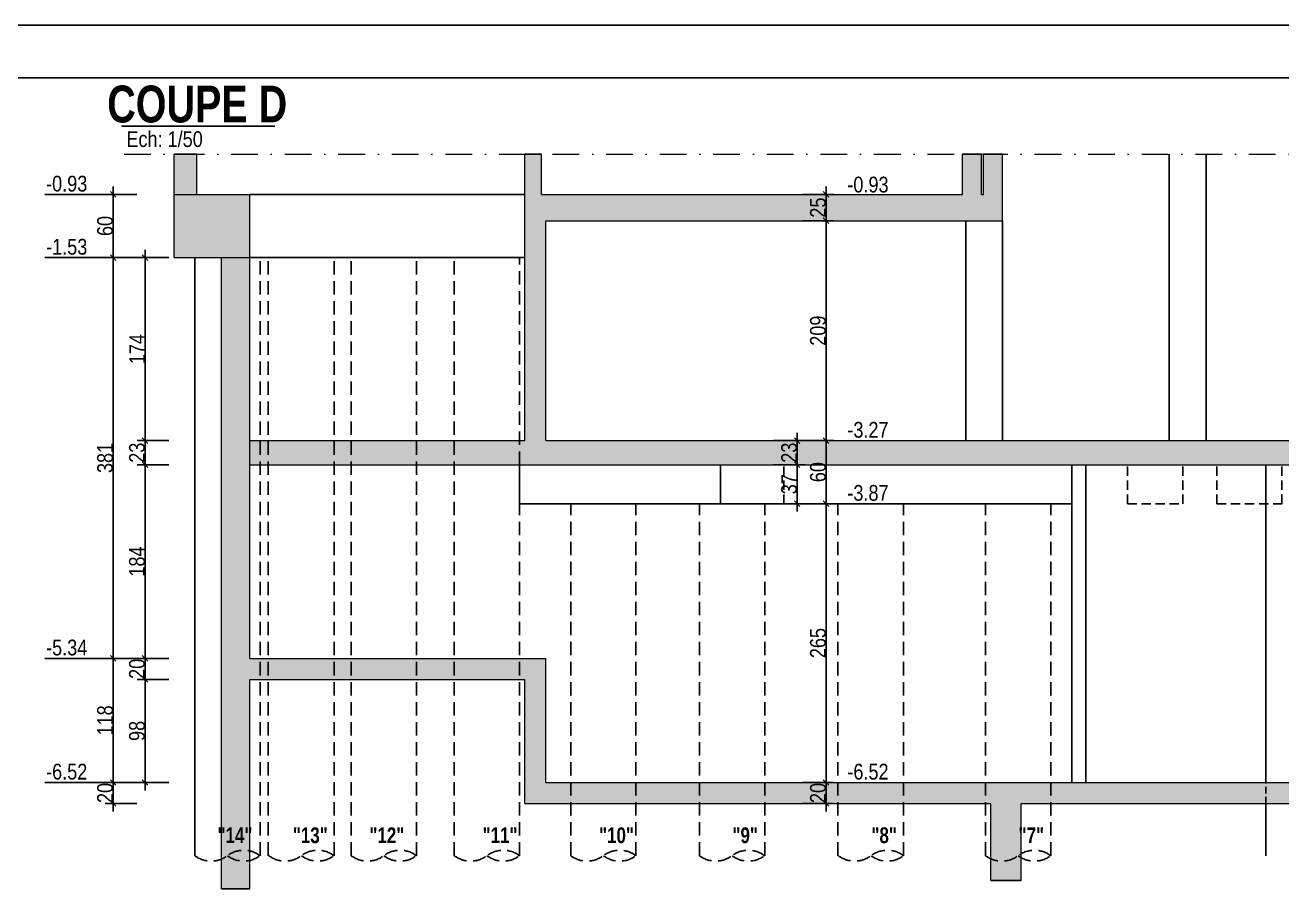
# Model space of a CAD drawing. Header units: millimetres. Extents: x 2049 to 26244, y -43633 to -34245.
# Drawn here: x 4544 to 5738, y -40254 to -39433 of the extents above; entities that cross this region are included whole.
import ezdxf
from ezdxf.enums import TextEntityAlignment as Align

# ---------------------------------------------------------------- set-up
doc = ezdxf.new("R2010")
doc.units = ezdxf.units.MM
doc.linetypes.add('CACHEX2', pattern=[19.05, 12.7, -6.35])
doc.linetypes.add('TIRETPTX2', pattern=[50.8, 25.4, -12.7, 0, -12.7])
for name, color, linetype in [('01-Cad  2', 1, 'Continuous'), ('01_cote_gen', 4, 'Continuous'), ('01_murs_sup', 2, 'CACHEX2'), ('01_poch_BN', 9, 'Continuous'), ('01_texte', 230, 'Continuous'), ('AA_COTES', 2, 'Continuous')]:
    doc.layers.add(name, color=color, linetype=linetype)
doc.layers.add('01_murs_coup', color=5, linetype='Continuous', lineweight=60)
doc.layers.add('01_tram_axes', color=2, linetype='TIRETPTX2', lineweight=9)
doc.styles.add('ARIAL NA', font='ARIALN.TTF')
doc.styles.add('impact', font='impact.ttf')
doc.styles.add('STYLE2', font='ARIALN.TTF')
doc.dimstyles.new('JB50', dxfattribs={"dimscale": 0.1, "dimtxt": 150, "dimasz": 15, "dimexe": 0.1, "dimexo": 0.1, "dimgap": 0.09, "dimtad": 1, "dimdec": 1, "dimdsep": 46, "dimtxsty": 'STYLE2', "dimblk1": 'BOND_G', "dimblk2": 'BOND_D', "dimsah": 1, "dimcen": 1.5, "dimdle": 0.01, "dimse1": 1, "dimse2": 1, "dimclrd": 4, "dimclre": 2, "dimclrt": 6, "dimazin": 2, "dimtfac": 2.333333, "dimtdec": 1, "dimtix": 1, "dimtmove": 2, "dimatfit": 3, "dimldrblk": 'BOND_G', "dimfxl": 1, "dimtolj": 1, "dimtzin": 0, "dimarcsym": 0})

# ---------------------------------------------------------------- blocks, each defined once
blk = doc.blocks.new('BOND_G')
at = {"layer": 'AA_COTES', "color": 0}
for p, q in [((0, -5), (0, 15)), ((5, 0), (-5, 0)), ((1.77, 1.77), (-1.77, -1.77))]:
    blk.add_line(p, q, dxfattribs=at)
blk = doc.blocks.new('BOND_D')
at = {"layer": 'AA_COTES', "color": 0}
for p, q in [((5, 0), (-5, 0)), ((-1.77, -1.77), (1.77, 1.77)), ((0, 5), (0, -15))]:
    blk.add_line(p, q, dxfattribs=at)
blk = doc.blocks.new('*D7802')
at = {"layer": '01_cote_gen', "color": 4, "lineweight": -2, "ltscale": 200, "transparency": 16777216}
blk.add_line((4627.4, -40171.8), (4627.4, -40154.8), dxfattribs=at)
at = {"layer": 'Defpoints', "color": 0, "ltscale": 200, "transparency": 16777216}
for p in [(4627.4, -40153.3), (4769.2, -40153.3), (4769.2, -40173.3)]:
    blk.add_point(p, dxfattribs=at)
at = {"layer": '01_cote_gen', "color": 4, "lineweight": -2, "ltscale": 200, "transparency": 16777216, "xscale": 1.5, "yscale": 1.5, "zscale": 1.5}
for name, p, rotation in [('BOND_D', (4627.4, -40153.3), 90), ('BOND_G', (4627.4, -40173.3), 270)]:
    blk.add_blockref(name, p, dxfattribs=dict(at, rotation=rotation))
at = {"layer": '01_cote_gen', "color": 6, "ltscale": 200, "transparency": 16777216, "insert": (4619.8, -40163.3), "char_height": 15, "attachment_point": 5, "rotation": 90, "style": 'STYLE2'}
blk.add_mtext('\\A1;20', dxfattribs=at)
blk = doc.blocks.new('*D7803')
at = {"layer": '01_cote_gen', "color": 4, "lineweight": -2, "ltscale": 200, "transparency": 16777216}
blk.add_line((4627.4, -40033.8), (4627.4, -39655.8), dxfattribs=at)
at = {"layer": 'Defpoints', "color": 0, "ltscale": 200, "transparency": 16777216}
for p in [(4627.4, -39654.3), (4685.5, -39654.3), (4649.9, -40035.3)]:
    blk.add_point(p, dxfattribs=at)
at = {"layer": '01_cote_gen', "color": 4, "lineweight": -2, "ltscale": 200, "transparency": 16777216, "xscale": 1.5, "yscale": 1.5, "zscale": 1.5}
for name, p, rotation in [('BOND_D', (4627.4, -39654.3), 90), ('BOND_G', (4627.4, -40035.3), 270)]:
    blk.add_blockref(name, p, dxfattribs=dict(at, rotation=rotation))
at = {"layer": '01_cote_gen', "color": 6, "ltscale": 200, "transparency": 16777216, "insert": (4619.8, -39844.8), "char_height": 15, "attachment_point": 5, "rotation": 90, "style": 'STYLE2'}
blk.add_mtext('\\A1;381', dxfattribs=at)
blk = doc.blocks.new('*D7804')
at = {"layer": '01_cote_gen', "color": 4, "lineweight": -2, "ltscale": 200, "transparency": 16777216}
blk.add_line((4627.4, -39652.8), (4627.4, -39595.8), dxfattribs=at)
at = {"layer": 'Defpoints', "color": 0, "ltscale": 200, "transparency": 16777216}
for p in [(4627.4, -39594.3), (4685.5, -39594.3), (4685.5, -39654.3)]:
    blk.add_point(p, dxfattribs=at)
at = {"layer": '01_cote_gen', "color": 4, "lineweight": -2, "ltscale": 200, "transparency": 16777216, "xscale": 1.5, "yscale": 1.5, "zscale": 1.5}
for name, p, rotation in [('BOND_D', (4627.4, -39594.3), 90), ('BOND_G', (4627.4, -39654.3), 270)]:
    blk.add_blockref(name, p, dxfattribs=dict(at, rotation=rotation))
at = {"layer": '01_cote_gen', "color": 6, "ltscale": 200, "transparency": 16777216, "insert": (4619.8, -39624.3), "char_height": 15, "attachment_point": 5, "rotation": 90, "style": 'STYLE2'}
blk.add_mtext('\\A1;60', dxfattribs=at)
blk = doc.blocks.new('*D7819')
at = {"layer": '01_cote_gen', "color": 4, "lineweight": -2, "ltscale": 200, "transparency": 16777216}
blk.add_line((5304.8, -39829.8), (5304.8, -39886.8), dxfattribs=at)
at = {"layer": 'Defpoints', "color": 0, "ltscale": 200, "transparency": 16777216}
for p in [(5313.8, -39828.3), (5304.8, -39888.3), (5313.8, -39888.3)]:
    blk.add_point(p, dxfattribs=at)
at = {"layer": '01_cote_gen', "color": 4, "lineweight": -2, "ltscale": 200, "transparency": 16777216, "xscale": 1.5, "yscale": 1.5, "zscale": 1.5}
for name, p, rotation in [('BOND_G', (5304.8, -39828.3), 90), ('BOND_D', (5304.8, -39888.3), 270)]:
    blk.add_blockref(name, p, dxfattribs=dict(at, rotation=rotation))
at = {"layer": '01_cote_gen', "color": 6, "ltscale": 200, "transparency": 16777216, "insert": (5297.2, -39858.3), "char_height": 15, "attachment_point": 5, "rotation": 90, "style": 'STYLE2'}
blk.add_mtext('\\A1;60', dxfattribs=at)
blk = doc.blocks.new('*D7820')
at = {"layer": '01_cote_gen', "color": 4, "lineweight": -2, "ltscale": 200, "transparency": 16777216}
blk.add_line((5277.4, -39829.8), (5277.4, -39849.8), dxfattribs=at)
at = {"layer": 'Defpoints', "color": 0, "ltscale": 200, "transparency": 16777216}
for p in [(5263.6, -39828.3), (5277.4, -39851.3), (5718.5, -39851.3)]:
    blk.add_point(p, dxfattribs=at)
at = {"layer": '01_cote_gen', "color": 4, "lineweight": -2, "ltscale": 200, "transparency": 16777216, "xscale": 1.5, "yscale": 1.5, "zscale": 1.5}
for name, p, rotation in [('BOND_G', (5277.4, -39828.3), 90), ('BOND_D', (5277.4, -39851.3), 270)]:
    blk.add_blockref(name, p, dxfattribs=dict(at, rotation=rotation))
at = {"layer": '01_cote_gen', "color": 6, "ltscale": 200, "transparency": 16777216, "insert": (5269.8, -39839.8), "char_height": 15, "attachment_point": 5, "rotation": 90, "style": 'STYLE2'}
blk.add_mtext('\\A1;23', dxfattribs=at)
blk = doc.blocks.new('*D7821')
at = {"layer": '01_cote_gen', "color": 4, "lineweight": -2, "ltscale": 200, "transparency": 16777216}
blk.add_line((5277.4, -39852.8), (5277.4, -39886.8), dxfattribs=at)
at = {"layer": 'Defpoints', "color": 0, "ltscale": 200, "transparency": 16777216}
for p in [(5262.2, -39851.3), (5262.2, -39888.3), (5277.4, -39888.3)]:
    blk.add_point(p, dxfattribs=at)
at = {"layer": '01_cote_gen', "color": 4, "lineweight": -2, "ltscale": 200, "transparency": 16777216, "xscale": 1.5, "yscale": 1.5, "zscale": 1.5}
for name, p, rotation in [('BOND_G', (5277.4, -39851.3), 90), ('BOND_D', (5277.4, -39888.3), 270)]:
    blk.add_blockref(name, p, dxfattribs=dict(at, rotation=rotation))
at = {"layer": '01_cote_gen', "color": 6, "ltscale": 200, "transparency": 16777216, "insert": (5269.8, -39869.8), "char_height": 15, "attachment_point": 5, "rotation": 90, "style": 'STYLE2'}
blk.add_mtext('\\A1;37', dxfattribs=at)
blk = doc.blocks.new('*D7822')
at = {"layer": '01_cote_gen', "color": 4, "lineweight": -2, "ltscale": 200, "transparency": 16777216}
blk.add_line((5304.8, -39889.8), (5304.8, -40151.8), dxfattribs=at)
at = {"layer": 'Defpoints', "color": 0, "ltscale": 200, "transparency": 16777216}
for p in [(5319.4, -39888.3), (5304.8, -40153.3), (5312.4, -40153.3)]:
    blk.add_point(p, dxfattribs=at)
at = {"layer": '01_cote_gen', "color": 4, "lineweight": -2, "ltscale": 200, "transparency": 16777216, "xscale": 1.5, "yscale": 1.5, "zscale": 1.5}
for name, p, rotation in [('BOND_G', (5304.8, -39888.3), 90), ('BOND_D', (5304.8, -40153.3), 270)]:
    blk.add_blockref(name, p, dxfattribs=dict(at, rotation=rotation))
at = {"layer": '01_cote_gen', "color": 6, "ltscale": 200, "transparency": 16777216, "insert": (5297.2, -40020.8), "char_height": 15, "attachment_point": 5, "rotation": 90, "style": 'STYLE2'}
blk.add_mtext('\\A1;265', dxfattribs=at)
blk = doc.blocks.new('*D7823')
at = {"layer": '01_cote_gen', "color": 4, "lineweight": -2, "ltscale": 200, "transparency": 16777216}
blk.add_line((5304.8, -40154.8), (5304.8, -40171.8), dxfattribs=at)
at = {"layer": 'Defpoints', "color": 0, "ltscale": 200, "transparency": 16777216}
for p in [(5366.5, -40153.3), (5304.8, -40173.3), (5366.5, -40173.3)]:
    blk.add_point(p, dxfattribs=at)
at = {"layer": '01_cote_gen', "color": 4, "lineweight": -2, "ltscale": 200, "transparency": 16777216, "xscale": 1.5, "yscale": 1.5, "zscale": 1.5}
for name, p, rotation in [('BOND_G', (5304.8, -40153.3), 90), ('BOND_D', (5304.8, -40173.3), 270)]:
    blk.add_blockref(name, p, dxfattribs=dict(at, rotation=rotation))
at = {"layer": '01_cote_gen', "color": 6, "ltscale": 200, "transparency": 16777216, "insert": (5297.2, -40163.3), "char_height": 15, "attachment_point": 5, "rotation": 90, "style": 'STYLE2'}
blk.add_mtext('\\A1;20', dxfattribs=at)
blk = doc.blocks.new('*D7824')
at = {"layer": '01_cote_gen', "color": 4, "lineweight": -2, "ltscale": 200, "transparency": 16777216}
blk.add_line((4627.4, -40151.8), (4627.4, -40036.8), dxfattribs=at)
at = {"layer": 'Defpoints', "color": 0, "ltscale": 200, "transparency": 16777216}
for p in [(4627.4, -40035.3), (4649.9, -40035.3), (4649.9, -40153.3)]:
    blk.add_point(p, dxfattribs=at)
at = {"layer": '01_cote_gen', "color": 4, "lineweight": -2, "ltscale": 200, "transparency": 16777216, "xscale": 1.5, "yscale": 1.5, "zscale": 1.5}
for name, p, rotation in [('BOND_D', (4627.4, -40035.3), 90), ('BOND_G', (4627.4, -40153.3), 270)]:
    blk.add_blockref(name, p, dxfattribs=dict(at, rotation=rotation))
at = {"layer": '01_cote_gen', "color": 6, "ltscale": 200, "transparency": 16777216, "insert": (4619.8, -40094.3), "char_height": 15, "attachment_point": 5, "rotation": 90, "style": 'STYLE2'}
blk.add_mtext('\\A1;118', dxfattribs=at)
blk = doc.blocks.new('*D7825')
at = {"layer": '01_cote_gen', "color": 4, "lineweight": -2, "ltscale": 200, "transparency": 16777216}
blk.add_line((4657.7, -40151.8), (4657.7, -40056.8), dxfattribs=at)
at = {"layer": 'Defpoints', "color": 0, "ltscale": 200, "transparency": 16777216}
for p in [(4657.7, -40055.3), (4813.1, -40055.3), (4649.9, -40153.3)]:
    blk.add_point(p, dxfattribs=at)
at = {"layer": '01_cote_gen', "color": 4, "lineweight": -2, "ltscale": 200, "transparency": 16777216, "xscale": 1.5, "yscale": 1.5, "zscale": 1.5}
for name, p, rotation in [('BOND_D', (4657.7, -40055.3), 90), ('BOND_G', (4657.7, -40153.3), 270)]:
    blk.add_blockref(name, p, dxfattribs=dict(at, rotation=rotation))
at = {"layer": '01_cote_gen', "color": 6, "ltscale": 200, "transparency": 16777216, "insert": (4650.1, -40104.3), "char_height": 15, "attachment_point": 5, "rotation": 90, "style": 'STYLE2'}
blk.add_mtext('\\A1;98', dxfattribs=at)
blk = doc.blocks.new('*D7826')
at = {"layer": '01_cote_gen', "color": 4, "lineweight": -2, "ltscale": 200, "transparency": 16777216}
blk.add_line((4657.7, -40053.8), (4657.7, -40036.8), dxfattribs=at)
at = {"layer": 'Defpoints', "color": 0, "ltscale": 200, "transparency": 16777216}
for p in [(4642.6, -40035.3), (4657.7, -40035.3), (4680.2, -40055.3)]:
    blk.add_point(p, dxfattribs=at)
at = {"layer": '01_cote_gen', "color": 4, "lineweight": -2, "ltscale": 200, "transparency": 16777216, "xscale": 1.5, "yscale": 1.5, "zscale": 1.5}
for name, p, rotation in [('BOND_D', (4657.7, -40035.3), 90), ('BOND_G', (4657.7, -40055.3), 270)]:
    blk.add_blockref(name, p, dxfattribs=dict(at, rotation=rotation))
at = {"layer": '01_cote_gen', "color": 6, "ltscale": 200, "transparency": 16777216, "insert": (4650.1, -40045.3), "char_height": 15, "attachment_point": 5, "rotation": 90, "style": 'STYLE2'}
blk.add_mtext('\\A1;20', dxfattribs=at)
blk = doc.blocks.new('*D7874')
at = {"layer": '01_cote_gen', "color": 4, "lineweight": -2, "ltscale": 200, "transparency": 16777216}
blk.add_line((4657.7, -40033.8), (4657.7, -39852.8), dxfattribs=at)
at = {"layer": 'Defpoints', "color": 0, "ltscale": 200, "transparency": 16777216}
for p in [(4657.7, -39851.3), (4796.1, -39851.3), (4812.4, -40035.3)]:
    blk.add_point(p, dxfattribs=at)
at = {"layer": '01_cote_gen', "color": 4, "lineweight": -2, "ltscale": 200, "transparency": 16777216, "xscale": 1.5, "yscale": 1.5, "zscale": 1.5}
for name, p, rotation in [('BOND_D', (4657.7, -39851.3), 90), ('BOND_G', (4657.7, -40035.3), 270)]:
    blk.add_blockref(name, p, dxfattribs=dict(at, rotation=rotation))
at = {"layer": '01_cote_gen', "color": 6, "ltscale": 200, "transparency": 16777216, "insert": (4650.1, -39943.3), "char_height": 15, "attachment_point": 5, "rotation": 90, "style": 'STYLE2'}
blk.add_mtext('\\A1;184', dxfattribs=at)
blk = doc.blocks.new('*D7875')
at = {"layer": '01_cote_gen', "color": 4, "lineweight": -2, "ltscale": 200, "transparency": 16777216}
blk.add_line((4657.7, -39849.8), (4657.7, -39829.8), dxfattribs=at)
at = {"layer": 'Defpoints', "color": 0, "ltscale": 200, "transparency": 16777216}
for p in [(4657.7, -39828.3), (4816.8, -39828.3), (4816.8, -39851.3)]:
    blk.add_point(p, dxfattribs=at)
at = {"layer": '01_cote_gen', "color": 4, "lineweight": -2, "ltscale": 200, "transparency": 16777216, "xscale": 1.5, "yscale": 1.5, "zscale": 1.5}
for name, p, rotation in [('BOND_D', (4657.7, -39828.3), 90), ('BOND_G', (4657.7, -39851.3), 270)]:
    blk.add_blockref(name, p, dxfattribs=dict(at, rotation=rotation))
at = {"layer": '01_cote_gen', "color": 6, "ltscale": 200, "transparency": 16777216, "insert": (4650.1, -39839.8), "char_height": 15, "attachment_point": 5, "rotation": 90, "style": 'STYLE2'}
blk.add_mtext('\\A1;23', dxfattribs=at)
blk = doc.blocks.new('*D7876')
at = {"layer": '01_cote_gen', "color": 4, "lineweight": -2, "ltscale": 200, "transparency": 16777216}
blk.add_line((4657.7, -39826.8), (4657.7, -39655.8), dxfattribs=at)
at = {"layer": 'Defpoints', "color": 0, "ltscale": 200, "transparency": 16777216}
for p in [(4657.7, -39654.3), (4801, -39654.3), (4801, -39828.3)]:
    blk.add_point(p, dxfattribs=at)
at = {"layer": '01_cote_gen', "color": 4, "lineweight": -2, "ltscale": 200, "transparency": 16777216, "xscale": 1.5, "yscale": 1.5, "zscale": 1.5}
for name, p, rotation in [('BOND_D', (4657.7, -39654.3), 90), ('BOND_G', (4657.7, -39828.3), 270)]:
    blk.add_blockref(name, p, dxfattribs=dict(at, rotation=rotation))
at = {"layer": '01_cote_gen', "color": 6, "ltscale": 200, "transparency": 16777216, "insert": (4650.2, -39741.3), "char_height": 15, "attachment_point": 5, "rotation": 90, "style": 'STYLE2'}
blk.add_mtext('\\A1;174', dxfattribs=at)
blk = doc.blocks.new('*D7895')
at = {"layer": '01_cote_gen', "color": 4, "lineweight": -2, "ltscale": 200, "transparency": 16777216}
blk.add_line((5304.8, -39620.8), (5304.8, -39826.8), dxfattribs=at)
at = {"layer": 'Defpoints', "color": 0, "ltscale": 200, "transparency": 16777216}
for p in [(5295.8, -39619.3), (5304.8, -39828.3), (5322.5, -39828.3)]:
    blk.add_point(p, dxfattribs=at)
at = {"layer": '01_cote_gen', "color": 4, "lineweight": -2, "ltscale": 200, "transparency": 16777216, "xscale": 1.5, "yscale": 1.5, "zscale": 1.5}
for name, p, rotation in [('BOND_G', (5304.8, -39619.3), 90), ('BOND_D', (5304.8, -39828.3), 270)]:
    blk.add_blockref(name, p, dxfattribs=dict(at, rotation=rotation))
at = {"layer": '01_cote_gen', "color": 6, "ltscale": 200, "transparency": 16777216, "insert": (5297.2, -39723.8), "char_height": 15, "attachment_point": 5, "rotation": 90, "style": 'STYLE2'}
blk.add_mtext('\\A1;209', dxfattribs=at)
blk = doc.blocks.new('*D7896')
at = {"layer": '01_cote_gen', "color": 4, "lineweight": -2, "ltscale": 200, "transparency": 16777216}
blk.add_line((5304.8, -39595.8), (5304.8, -39617.8), dxfattribs=at)
at = {"layer": 'Defpoints', "color": 0, "ltscale": 200, "transparency": 16777216}
for p in [(5321.3, -39594.3), (5304.8, -39619.3), (5321.3, -39619.3)]:
    blk.add_point(p, dxfattribs=at)
at = {"layer": '01_cote_gen', "color": 4, "lineweight": -2, "ltscale": 200, "transparency": 16777216, "xscale": 1.5, "yscale": 1.5, "zscale": 1.5}
for name, p, rotation in [('BOND_G', (5304.8, -39594.3), 90), ('BOND_D', (5304.8, -39619.3), 270)]:
    blk.add_blockref(name, p, dxfattribs=dict(at, rotation=rotation))
at = {"layer": '01_cote_gen', "color": 6, "ltscale": 200, "transparency": 16777216, "insert": (5297.2, -39606.8), "char_height": 15, "attachment_point": 5, "rotation": 90, "style": 'STYLE2'}
blk.add_mtext('\\A1;25', dxfattribs=at)

msp = doc.modelspace()

# ---------------------------------------------------------------- hatches: boundary and pattern name
at = {"layer": '01_poch_BN', "ltscale": 200}
h = msp.add_hatch(color=256, dxfattribs=at)
h.dxf.hatch_style = 1
h.paths.add_polyline_path([(4706.86, -39555.96), (4685.48, -39555.96), (4685.48, -39594.33), (4706.86, -39594.33)])
h.paths.add_polyline_path([(4757.12, -39594.33), (4685.48, -39594.33), (4685.48, -39654.33), (4757.12, -39654.33)])
h = msp.add_hatch(color=256, dxfattribs=at)
h.dxf.hatch_style = 1
h.paths.add_polyline_path([(6432.2, -39828.33), (6207.56, -39828.33), (6207.56, -39561.19), (6187.56, -39561.19), (6187.56, -39828.33), (5847.6, -39828.33), (5847.6, -39561.19), (5829.6, -39561.19), (5829.6, -39828.33), (5038.57, -39828.33), (5038.57, -39619.33), (5472.57, -39619.33), (5472.57, -39555.96), (5454.57, -39555.96), (5454.57, -39594.33), (5452.57, -39594.33), (5452.57, -39555.96), (5434.57, -39555.96), (5434.57, -39594.33), (5034.57, -39594.33), (5034.57, -39555.96), (5018.57, -39555.96), (5018.57, -39828.33), (4757.12, -39828.33), (4757.12, -39851.33), (5847.6, -39851.33), (5847.6, -39848.33), (6187.56, -39848.33), (6187.56, -40153.33), (5038.57, -40153.33), (5038.57, -40035.33), (4757.12, -40035.33), (4757.12, -39654.33), (4730.35, -39654.33), (4730.35, -40254.47), (4757.12, -40254.47), (4757.12, -40055.33), (5018.57, -40055.33), (5018.57, -40173.33), (5461.42, -40173.33), (5461.42, -40246.41), (5490.27, -40246.41), (5490.27, -40173.33), (6187.56, -40173.33), (6187.56, -40246.41), (6207.56, -40246.41), (6207.56, -40176.33), (6432.2, -40176.33), (6432.2, -40153.33), (6207.56, -40153.33), (6207.56, -39848.33), (6432.2, -39848.33)])
h.paths.add_polyline_path([(6390.56, -39561.19), (6372.56, -39561.19), (6372.56, -39828.33), (6390.56, -39828.33)], flags=17)

# ---------------------------------------------------------------- linework, layer by layer
at = {"layer": '01-Cad  2'}
for p, q in [((2106.37, -39433.32, 9.99), (9471.22, -39433.32, 9.99)), ((2156.37, -39483.32, -0.3), (9420.22, -39483.32, -0.3))]:
    msp.add_line(p, q, dxfattribs=at)
at = {"layer": '01_murs_coup', "linetype": 'Continuous', "lineweight": 5}
for p, q in [((4685.48, -39594.33), (4685.48, -39555.96)), ((4706.86, -39594.33), (4706.86, -39555.96)), ((5018.57, -39828.33), (5018.57, -39555.96)), ((5034.57, -39594.33), (5034.57, -39555.96)), ((5434.57, -39594.33), (5434.57, -39555.96)), ((5452.57, -39594.33), (5452.57, -39555.96)), ((5454.57, -39594.33), (5454.57, -39555.96)), ((5472.57, -39619.33), (5472.57, -39555.96)), ((4685.48, -39654.33), (4685.48, -39594.33)), ((4685.48, -39594.33), (4757.12, -39594.33)), ((4757.12, -39654.33), (4757.12, -39594.33)), ((5034.57, -39594.33), (5434.57, -39594.33)), ((5452.57, -39594.33), (5454.57, -39594.33)), ((5038.57, -39828.33), (5038.57, -39619.33)), ((5038.57, -39619.33), (5472.57, -39619.33)), ((4685.48, -39654.33), (4757.12, -39654.33)), ((4730.35, -40254.47), (4730.35, -39654.33)), ((4757.12, -40035.33), (4757.12, -39654.33)), ((4757.12, -39828.33), (5018.57, -39828.33)), ((5038.57, -39828.33), (5829.6, -39828.33)), ((4757.12, -39851.33), (5847.6, -39851.33)), ((4757.12, -40035.33), (5038.57, -40035.33)), ((5038.57, -40153.33), (5038.57, -40035.33)), ((4757.12, -40254.47), (4757.12, -40055.33)), ((4757.12, -40055.33), (5018.57, -40055.33)), ((5018.57, -40173.33), (5018.57, -40055.33)), ((5038.57, -40153.33), (6187.56, -40153.33)), ((5018.57, -40173.33), (5461.42, -40173.33)), ((5461.42, -40246.41), (5461.42, -40173.33)), ((5490.27, -40246.41), (5490.27, -40173.33)), ((5490.27, -40173.33), (6187.56, -40173.33))]:
    msp.add_line(p, q, dxfattribs=at)
at = {"layer": '01_murs_sup', "ltscale": 200}
for p, q in [((5630.96, -39828.33), (5630.96, -39555.96)), ((5665.96, -39828.33), (5665.96, -39555.96)), ((4757.12, -39594.33), (5018.57, -39594.33)), ((5437.57, -39828.33), (5437.57, -39619.33)), ((5472.57, -39828.33), (5472.57, -39619.33)), ((4705.02, -40222.91), (4705.02, -39654.33)), ((4757.12, -39654.33), (5018.57, -39654.33)), ((5013.55, -39888.33), (5013.55, -39851.33)), ((5204.57, -39888.33), (5204.57, -39851.33)), ((5538.42, -40153.33), (5538.42, -39851.33)), ((5551.61, -40153.33), (5551.61, -39851.33)), ((5722.83, -40153.33), (5722.83, -39851.33)), ((5013.55, -39888.33), (5538.42, -39888.33)), ((5722.83, -40222.91), (5722.83, -40173.33))]:
    msp.add_line(p, q, dxfattribs=at)
at = {"layer": '01_murs_sup'}
for p, q in [((4767.02, -40222.91), (4767.02, -39654.33)), ((4774.74, -40222.91), (4774.74, -39654.33)), ((4837.32, -40222.91), (4837.32, -39654.33)), ((4853.62, -40222.91), (4853.62, -39654.33)), ((4915.62, -40222.91), (4915.62, -39654.33)), ((4951.55, -40222.91), (4951.55, -39654.33)), ((5013.55, -39851.33), (5013.55, -39654.33)), ((5013.55, -40222.91), (5013.55, -39888.33)), ((5062.22, -40222.91), (5062.22, -39888.33)), ((5124.22, -40222.91), (5124.22, -39888.33)), ((5184.51, -40222.91), (5184.51, -39888.33)), ((5246.51, -40222.91), (5246.51, -39888.33)), ((5315.98, -40222.91), (5315.98, -39888.33)), ((5378.57, -40222.91), (5378.57, -39888.33)), ((5456.38, -40222.91), (5456.38, -39888.33)), ((5518.38, -40222.91), (5518.38, -39888.33))]:
    msp.add_line(p, q, dxfattribs=at)
at = {"layer": '01_murs_sup', "ltscale": 0.7}
for p, q in [((5264.86, -39888.33), (5264.86, -39851.33)), ((5591.11, -39888.33), (5591.11, -39851.33)), ((5643.76, -39888.33), (5643.76, -39851.33)), ((5676.22, -39888.33), (5676.22, -39851.33)), ((5737.79, -39888.33), (5737.79, -39851.33)), ((5591.11, -39888.33), (5643.76, -39888.33)), ((5676.22, -39888.33), (5737.79, -39888.33))]:
    msp.add_line(p, q, dxfattribs=at)
at = {"layer": '01_murs_sup', "ltscale": 0.5}
msp.add_line((5722.83, -40173.33), (5722.83, -40153.33), dxfattribs=at)
at = {"layer": '01_murs_sup'}
for centre, start, end in [((4751.52, -40243.57), 53.12206, 126.87794), ((4821.82, -40243.57), 53.12206, 126.87794), ((4900.12, -40243.57), 53.12206, 126.87794), ((4998.05, -40243.57), 53.12206, 126.87794), ((5108.72, -40243.57), 53.12206, 126.87794), ((5231.01, -40243.57), 53.12206, 126.87794), ((5363.07, -40243.57), 53.12206, 126.87794), ((5502.88, -40243.57), 53.12206, 126.87794), ((4720.52, -40202.25), 233.12206, 306.87794), ((4751.52, -40202.25), 233.12206, 306.87794), ((4790.82, -40202.25), 233.12206, 306.87794), ((4821.82, -40202.25), 233.12206, 306.87794), ((4869.12, -40202.25), 233.12206, 306.87794), ((4900.12, -40202.25), 233.12206, 306.87794), ((4967.05, -40202.25), 233.12206, 306.87794), ((4998.05, -40202.25), 233.12206, 306.87794), ((5077.72, -40202.25), 233.12206, 306.87794), ((5108.72, -40202.25), 233.12206, 306.87794), ((5200.01, -40202.25), 233.12206, 306.87794), ((5231.01, -40202.25), 233.12206, 306.87794), ((5332.07, -40202.25), 233.12206, 306.87794), ((5363.07, -40202.25), 233.12206, 306.87794), ((5471.88, -40202.25), 233.12206, 306.87794), ((5502.88, -40202.25), 233.12206, 306.87794)]:
    msp.add_arc(centre, 25.83, start, end, dxfattribs=at)
at = {"layer": '01_poch_BN', "ltscale": 200}
for p, q in [((4685.48, -39555.96), (4706.86, -39555.96)), ((5034.57, -39555.96), (5018.57, -39555.96)), ((5452.57, -39555.96), (5434.57, -39555.96)), ((5472.57, -39555.96), (5454.57, -39555.96)), ((4757.12, -40254.47), (4730.35, -40254.47)), ((5490.27, -40246.41), (5461.42, -40246.41))]:
    msp.add_line(p, q, dxfattribs=at)
at = {"layer": '01_texte'}
for p, q in [((4635.48, -39529.4), (4781.08, -39529.4)), ((4562.63, -39594.33), (4619.92, -39594.33)), ((4562.63, -39654.33), (4619.92, -39654.33)), ((4562.63, -40035.33), (4619.92, -40035.33)), ((4562.63, -40153.33), (4619.92, -40153.33))]:
    msp.add_line(p, q, dxfattribs=at)
at = {"layer": '01_tram_axes'}
msp.add_line((4637.75, -39555.96), (6448.76, -39555.96), dxfattribs=at)

# ---------------------------------------------------------------- texts
at = {"layer": '01_texte', "style": 'impact'}
msp.add_text('COUPE D', height=35, dxfattribs=at).set_placement((4707.29, -39508.3), align=Align.MIDDLE)
at = {"layer": '01_texte'}
for s, style, p in [('Ech: 1/50', 'STYLE2', (4639.96, -39549.18)), ('-0.93', 'ARIAL NA', (4563.67, -39591.52)), ('-0.93', 'ARIAL NA', (5325.06, -39592.41)), ('-1.53', 'ARIAL NA', (4563.67, -39651.52)), ('-3.27', 'ARIAL NA', (5325.06, -39825.52)), ('-3.87', 'ARIAL NA', (5325.06, -39885.52)), ('-5.34', 'ARIAL NA', (4563.67, -40032.52)), ('-6.52', 'ARIAL NA', (4563.67, -40150.52)), ('-6.52', 'ARIAL NA', (5325.06, -40150.52))]:
    msp.add_text(s, height=15, dxfattribs=dict(at, style=style)).set_placement(p)
at = {"layer": '01_texte', "style": 'impact'}
for s, p in [('"14"', (4743.15, -40215.51)), ('"13"', (4814.74, -40215.51)), ('"12"', (4887.48, -40215.51)), ('"11"', (4995.04, -40215.51)), ('"10"', (5105.7, -40215.51)), ('"9"', (5227.99, -40215.51)), ('"8"', (5360.05, -40215.51)), ('"7"', (5499.86, -40215.51))]:
    msp.add_text(s, height=15, rotation=0, dxfattribs=at).set_placement(p, align=Align.BOTTOM_CENTER)

# ---------------------------------------------------------------- dimensions: what is measured, and where the dimension line sits
at = {"layer": '01_cote_gen', "ltscale": 200}
for base, p1, p2, picture, middle in [((4627.42, -39594.33), (4685.48, -39654.33), (4685.48, -39594.33), '*D7804', (4619.76, -39624.33)), ((5304.82, -39619.33), (5321.33, -39594.33), (5321.33, -39619.33), '*D7896', (5297.15, -39606.83)), ((5304.82, -39828.33), (5295.78, -39619.33), (5322.55, -39828.33), '*D7895', (5297.15, -39723.83)), ((4627.42, -39654.33), (4649.92, -40035.33), (4685.48, -39654.33), '*D7803', (4619.76, -39844.83)), ((4657.75, -39654.33), (4801.03, -39828.33), (4801.03, -39654.33), '*D7876', (4650.21, -39741.33)), ((4657.75, -39828.33), (4816.78, -39851.33), (4816.78, -39828.33), '*D7875', (4650.08, -39839.83)), ((5277.43, -39851.33), (5263.56, -39828.33), (5718.51, -39851.33), '*D7820', (5269.76, -39839.83)), ((5304.82, -39888.33), (5313.83, -39828.33), (5313.83, -39888.33), '*D7819', (5297.15, -39858.33)), ((4657.75, -39851.33), (4812.42, -40035.33), (4796.06, -39851.33), '*D7874', (4650.08, -39943.33)), ((5277.43, -39888.33), (5262.18, -39851.33), (5262.18, -39888.33), '*D7821', (5269.76, -39869.83)), ((5304.82, -40153.33), (5319.38, -39888.33), (5312.44, -40153.33), '*D7822', (5297.15, -40020.83)), ((4627.42, -40035.33), (4649.92, -40153.33), (4649.92, -40035.33), '*D7824', (4619.76, -40094.33)), ((4657.75, -40035.33), (4680.25, -40055.33), (4642.62, -40035.33), '*D7826', (4650.08, -40045.33)), ((4657.75, -40055.33), (4649.92, -40153.33), (4813.1, -40055.33), '*D7825', (4650.08, -40104.33)), ((4627.42, -40153.33), (4769.17, -40173.33), (4769.17, -40153.33), '*D7802', (4619.76, -40163.33)), ((5304.82, -40173.33), (5366.47, -40153.33), (5366.47, -40173.33), '*D7823', (5297.15, -40163.33))]:
    dim = msp.add_linear_dim(base=base, p1=p1, p2=p2, angle=90, dimstyle='JB50', dxfattribs=at)
    dim.commit()
    dim.dimension.update_dxf_attribs({"geometry": picture, "text_midpoint": middle})

doc.saveas('drawing.dxf')
